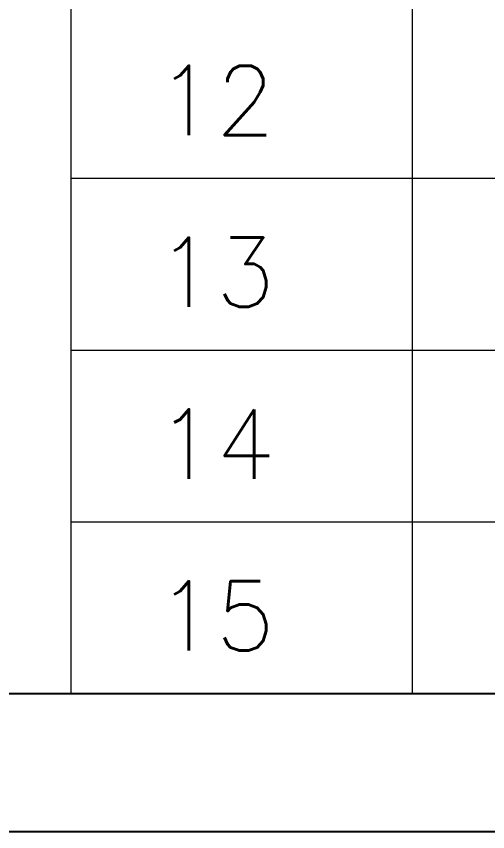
# Model space of a CAD drawing. Extents: x 3505867 to 3988380, y -625948 to -590408.
# Drawn here: x 3911110 to 3911903, y -625948 to -624577 of the extents above; entities that cross this region are included whole.
import ezdxf

# ---------------------------------------------------------------- set-up
doc = ezdxf.new("R2010")
doc.units = 0
doc.header["$LTSCALE"] = 6
doc.header["$MEASUREMENT"] = 0
doc.linetypes.add('ACAD_ISO04W100', pattern=[30, 24, -3, 0, -3])
doc.linetypes.add('CONTINU', pattern=[0])
doc.layers.get('0').update_dxf_attribs({"linetype": 'CONTINUOUS'})
doc.layers.add('axes', color=40, linetype='ACAD_ISO04W100', lineweight=25)
doc.layers.add('ELE-LIGHTING WIRRING', color=7, linetype='CONTINUOUS')
doc.styles.get("Standard").update_dxf_attribs({"font": 'SIMPLEX'})

msp = doc.modelspace()

# ---------------------------------------------------------------- linework, layer by layer
for points in [[(3939046.7, -593936.6), (3939046.7, -625948), (3893965.5, -625948), (3893965.5, -593936.6)], [(3938814.9, -594168.4), (3938814.9, -625716.2), (3894197.3, -625716.2), (3894197.3, -594168.4)]]:
    msp.add_lwpolyline(points, close=True)
at = {"layer": 'axes', "color": 7, "linetype": 'CONTINU', "lineweight": 0}
for p, q in [((3911775.7, -620915.3), (3911775.7, -625716.2)), ((3911202.1, -624849.2), (3916161.7, -624849.2)), ((3911202.1, -625138.2), (3916161.7, -625138.2)), ((3911202.1, -625427.2), (3916161.7, -625427.2)), ((3911202.1, -625716.2), (3916161.7, -625716.2))]:
    msp.add_line(p, q, dxfattribs=at)
msp.add_lwpolyline([(3911202.1, -625716.2), (3911202.1, -620915.3), (3916161.7, -620915.3), (3916161.7, -625716.2)], dxfattribs=at)

# ---------------------------------------------------------------- texts
at = {"layer": 'ELE-LIGHTING WIRRING', "color": 7, "linetype": 'CONTINU', "lineweight": 0, "char_height": 116.61, "width": 358.178, "attachment_point": 1}
for s, insert in [('{\\C256;12}', (3911345.2, -624660)), ('{\\C256;13}', (3911345.2, -624949)), ('{\\C256;14}', (3911345.2, -625238)), ('{\\C256;15}', (3911345.2, -625527))]:
    msp.add_mtext(s, dxfattribs=dict(at, insert=insert))

doc.saveas('drawing.dxf')
